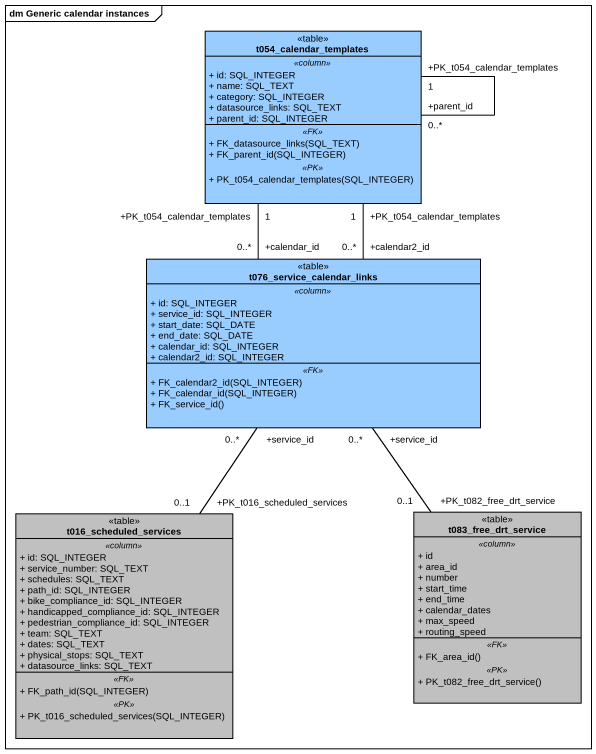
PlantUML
@startuml
mainframe dm Generic calendar instances
hide circle
hide empty members
skinparam classAttributeIconSize 0
class t054_calendar_templates <<table>> #99CCFF {
  .. <<column>> ..
  + id: SQL_INTEGER
  + name: SQL_TEXT
  + category: SQL_INTEGER
  + datasource_links: SQL_TEXT
  + parent_id: SQL_INTEGER
  .. <<FK>> ..
  + FK_datasource_links(SQL_TEXT)
  + FK_parent_id(SQL_INTEGER)
  .. <<PK>> ..
  + PK_t054_calendar_templates(SQL_INTEGER)
}
class t076_service_calendar_links <<table>> #99CCFF {
  .. <<column>> ..
  + id: SQL_INTEGER
  + service_id: SQL_INTEGER
  + start_date: SQL_DATE
  + end_date: SQL_DATE
  + calendar_id: SQL_INTEGER
  + calendar2_id: SQL_INTEGER
  .. <<FK>> ..
  + FK_calendar2_id(SQL_INTEGER)
  + FK_calendar_id(SQL_INTEGER)
  + FK_service_id()
}
class t016_scheduled_services <<table>> #C0C0C0 {
  .. <<column>> ..
  + id: SQL_INTEGER
  + service_number: SQL_TEXT
  + schedules: SQL_TEXT
  + path_id: SQL_INTEGER
  + bike_compliance_id: SQL_INTEGER
  + handicapped_compliance_id: SQL_INTEGER
  + pedestrian_compliance_id: SQL_INTEGER
  + team: SQL_TEXT
  + dates: SQL_TEXT
  + physical_stops: SQL_TEXT
  + datasource_links: SQL_TEXT
  .. <<FK>> ..
  + FK_path_id(SQL_INTEGER)
  .. <<PK>> ..
  + PK_t016_scheduled_services(SQL_INTEGER)
}
class t083_free_drt_service <<table>> #C0C0C0 {
  .. <<column>> ..
  + id
  + area_id
  + number
  + start_time
  + end_time
  + calendar_dates
  + max_speed
  + routing_speed
  .. <<FK>> ..
  + FK_area_id()
  .. <<PK>> ..
  + PK_t082_free_drt_service()
}
t054_calendar_templates "+parent_id\n0..*" -- "+PK_t054_calendar_templates\n1" t054_calendar_templates
t076_service_calendar_links "+calendar_id\n0..*" -up- "+PK_t054_calendar_templates\n1" t054_calendar_templates
t076_service_calendar_links "+calendar2_id\n0..*" -up- "+PK_t054_calendar_templates\n1" t054_calendar_templates
t076_service_calendar_links "+service_id\n0..*" -- "+PK_t016_scheduled_services\n0..1" t016_scheduled_services
t076_service_calendar_links "+service_id\n0..*" -- "+PK_t082_free_drt_service\n0..1" t083_free_drt_service
@enduml
